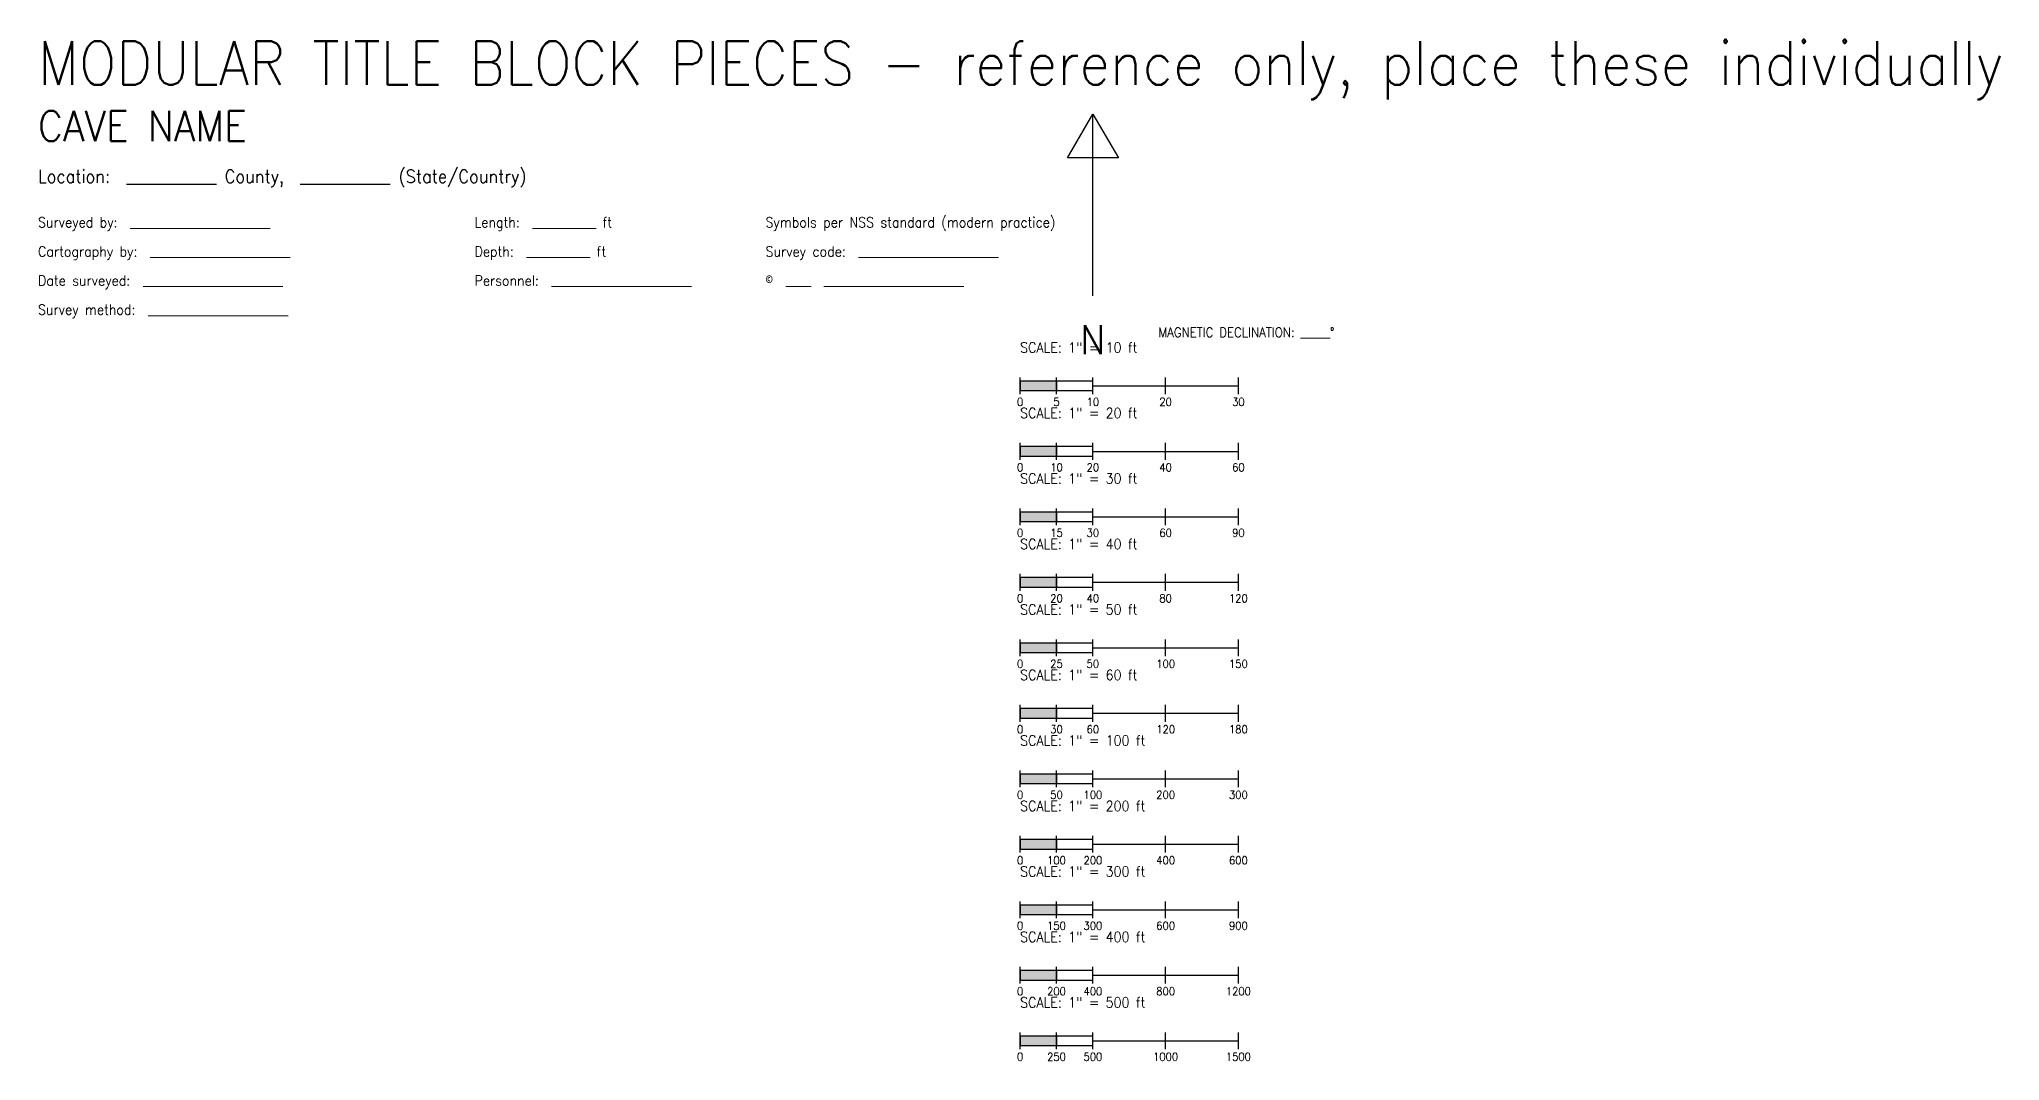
# Model space of a CAD drawing. Header units: feet. Extents: x -0.8 to 58.8, y -82.5 to 2.6.
# Drawn here: x 0.02 to 26.97, y -82.51 to -68.47 of the extents above; entities that cross this region are included whole.
import ezdxf
from ezdxf.enums import TextEntityAlignment as Align

# ---------------------------------------------------------------- set-up
doc = ezdxf.new("R2010")
doc.units = ezdxf.units.FT
for name, color, linetype, lineweight, true_color in [('LEGEND', 7, 'Continuous', 18, 0xffffff), ('NORTH-ARROW', 7, 'Continuous', 25, 0xffffff), ('SCALE-BAR', 7, 'Continuous', 25, 0xffffff), ('TITLE-BLOCK', 7, 'Continuous', 25, 0xffffff)]:
    doc.layers.add(name, color=color, linetype=linetype, lineweight=lineweight, true_color=true_color)
doc.styles.add('textstyle0', font='')
doc.styles.add('textstyle1', font='')
doc.styles.add('textstyle10', font='')
doc.styles.add('textstyle100', font='')
doc.styles.add('textstyle101', font='')
doc.styles.add('textstyle102', font='')
doc.styles.add('textstyle103', font='')
doc.styles.add('textstyle104', font='')
doc.styles.add('textstyle105', font='')
doc.styles.add('textstyle106', font='')
doc.styles.add('textstyle107', font='')
doc.styles.add('textstyle108', font='')
doc.styles.add('textstyle109', font='')
doc.styles.add('textstyle11', font='')
doc.styles.add('textstyle110', font='')
doc.styles.add('textstyle111', font='')
doc.styles.add('textstyle112', font='')
doc.styles.add('textstyle113', font='')
doc.styles.add('textstyle114', font='')
doc.styles.add('textstyle115', font='')
doc.styles.add('textstyle12', font='')
doc.styles.add('textstyle13', font='')
doc.styles.add('textstyle14', font='')
doc.styles.add('textstyle15', font='')
doc.styles.add('textstyle16', font='')
doc.styles.add('textstyle17', font='')
doc.styles.add('textstyle18', font='')
doc.styles.add('textstyle19', font='')
doc.styles.add('textstyle2', font='')
doc.styles.add('textstyle20', font='')
doc.styles.add('textstyle21', font='')
doc.styles.add('textstyle22', font='')
doc.styles.add('textstyle23', font='')
doc.styles.add('textstyle24', font='')
doc.styles.add('textstyle25', font='')
doc.styles.add('textstyle26', font='')
doc.styles.add('textstyle27', font='')
doc.styles.add('textstyle28', font='')
doc.styles.add('textstyle29', font='')
doc.styles.add('textstyle3', font='')
doc.styles.add('textstyle30', font='')
doc.styles.add('textstyle31', font='')
doc.styles.add('textstyle32', font='')
doc.styles.add('textstyle33', font='')
doc.styles.add('textstyle34', font='')
doc.styles.add('textstyle35', font='')
doc.styles.add('textstyle36', font='')
doc.styles.add('textstyle37', font='')
doc.styles.add('textstyle38', font='')
doc.styles.add('textstyle39', font='')
doc.styles.add('textstyle4', font='')
doc.styles.add('textstyle40', font='')
doc.styles.add('textstyle41', font='')
doc.styles.add('textstyle42', font='')
doc.styles.add('textstyle43', font='')
doc.styles.add('textstyle44', font='')
doc.styles.add('textstyle45', font='')
doc.styles.add('textstyle46', font='')
doc.styles.add('textstyle47', font='')
doc.styles.add('textstyle48', font='')
doc.styles.add('textstyle5', font='')
doc.styles.add('textstyle6', font='')
doc.styles.add('textstyle7', font='')
doc.styles.add('textstyle8', font='')
doc.styles.add('textstyle84', font='')
doc.styles.add('textstyle85', font='')
doc.styles.add('textstyle86', font='')
doc.styles.add('textstyle87', font='')
doc.styles.add('textstyle88', font='')
doc.styles.add('textstyle89', font='')
doc.styles.add('textstyle9', font='')
doc.styles.add('textstyle90', font='')
doc.styles.add('textstyle91', font='')
doc.styles.add('textstyle92', font='')
doc.styles.add('textstyle93', font='')
doc.styles.add('textstyle94', font='')
doc.styles.add('textstyle95', font='')
doc.styles.add('textstyle96', font='')
doc.styles.add('textstyle97', font='')
doc.styles.add('textstyle98', font='')
doc.styles.add('textstyle99', font='')
doc.styles.get('textstyle0').set_extended_font_data('Standard')
doc.styles.get('textstyle1').set_extended_font_data('Standard')
doc.styles.get('textstyle10').set_extended_font_data('Standard')
doc.styles.get('textstyle100').set_extended_font_data('Standard')
doc.styles.get('textstyle101').set_extended_font_data('Standard')
doc.styles.get('textstyle102').set_extended_font_data('Standard')
doc.styles.get('textstyle103').set_extended_font_data('Standard')
doc.styles.get('textstyle104').set_extended_font_data('Standard')
doc.styles.get('textstyle105').set_extended_font_data('Standard')
doc.styles.get('textstyle106').set_extended_font_data('Standard')
doc.styles.get('textstyle107').set_extended_font_data('Standard')
doc.styles.get('textstyle108').set_extended_font_data('Standard')
doc.styles.get('textstyle109').set_extended_font_data('Standard')
doc.styles.get('textstyle11').set_extended_font_data('Standard')
doc.styles.get('textstyle110').set_extended_font_data('Standard')
doc.styles.get('textstyle111').set_extended_font_data('Standard')
doc.styles.get('textstyle112').set_extended_font_data('Standard')
doc.styles.get('textstyle113').set_extended_font_data('Standard')
doc.styles.get('textstyle114').set_extended_font_data('Standard')
doc.styles.get('textstyle115').set_extended_font_data('Standard')
doc.styles.get('textstyle12').set_extended_font_data('Standard')
doc.styles.get('textstyle13').set_extended_font_data('Standard')
doc.styles.get('textstyle14').set_extended_font_data('Standard')
doc.styles.get('textstyle15').set_extended_font_data('Standard')
doc.styles.get('textstyle16').set_extended_font_data('Standard')
doc.styles.get('textstyle17').set_extended_font_data('Standard')
doc.styles.get('textstyle18').set_extended_font_data('Standard')
doc.styles.get('textstyle19').set_extended_font_data('Standard')
doc.styles.get('textstyle2').set_extended_font_data('Standard')
doc.styles.get('textstyle20').set_extended_font_data('Standard')
doc.styles.get('textstyle21').set_extended_font_data('Standard')
doc.styles.get('textstyle22').set_extended_font_data('Standard')
doc.styles.get('textstyle23').set_extended_font_data('Standard')
doc.styles.get('textstyle24').set_extended_font_data('Standard')
doc.styles.get('textstyle25').set_extended_font_data('Standard')
doc.styles.get('textstyle26').set_extended_font_data('Standard')
doc.styles.get('textstyle27').set_extended_font_data('Standard')
doc.styles.get('textstyle28').set_extended_font_data('Standard')
doc.styles.get('textstyle29').set_extended_font_data('Standard')
doc.styles.get('textstyle3').set_extended_font_data('Standard')
doc.styles.get('textstyle30').set_extended_font_data('Standard')
doc.styles.get('textstyle31').set_extended_font_data('Standard')
doc.styles.get('textstyle32').set_extended_font_data('Standard')
doc.styles.get('textstyle33').set_extended_font_data('Standard')
doc.styles.get('textstyle34').set_extended_font_data('Standard')
doc.styles.get('textstyle35').set_extended_font_data('Standard')
doc.styles.get('textstyle36').set_extended_font_data('Standard')
doc.styles.get('textstyle37').set_extended_font_data('Standard')
doc.styles.get('textstyle38').set_extended_font_data('Standard')
doc.styles.get('textstyle39').set_extended_font_data('Standard')
doc.styles.get('textstyle4').set_extended_font_data('Standard')
doc.styles.get('textstyle40').set_extended_font_data('Standard')
doc.styles.get('textstyle41').set_extended_font_data('Standard')
doc.styles.get('textstyle42').set_extended_font_data('Standard')
doc.styles.get('textstyle43').set_extended_font_data('Standard')
doc.styles.get('textstyle44').set_extended_font_data('Standard')
doc.styles.get('textstyle45').set_extended_font_data('Standard')
doc.styles.get('textstyle46').set_extended_font_data('Standard')
doc.styles.get('textstyle47').set_extended_font_data('Standard')
doc.styles.get('textstyle48').set_extended_font_data('Standard')
doc.styles.get('textstyle5').set_extended_font_data('Standard')
doc.styles.get('textstyle6').set_extended_font_data('Standard')
doc.styles.get('textstyle7').set_extended_font_data('Standard')
doc.styles.get('textstyle8').set_extended_font_data('Standard')
doc.styles.get('textstyle84').set_extended_font_data('Standard')
doc.styles.get('textstyle85').set_extended_font_data('Standard')
doc.styles.get('textstyle86').set_extended_font_data('Standard')
doc.styles.get('textstyle87').set_extended_font_data('Standard')
doc.styles.get('textstyle88').set_extended_font_data('Standard')
doc.styles.get('textstyle89').set_extended_font_data('Standard')
doc.styles.get('textstyle9').set_extended_font_data('Standard')
doc.styles.get('textstyle90').set_extended_font_data('Standard')
doc.styles.get('textstyle91').set_extended_font_data('Standard')
doc.styles.get('textstyle92').set_extended_font_data('Standard')
doc.styles.get('textstyle93').set_extended_font_data('Standard')
doc.styles.get('textstyle94').set_extended_font_data('Standard')
doc.styles.get('textstyle95').set_extended_font_data('Standard')
doc.styles.get('textstyle96').set_extended_font_data('Standard')
doc.styles.get('textstyle97').set_extended_font_data('Standard')
doc.styles.get('textstyle98').set_extended_font_data('Standard')
doc.styles.get('textstyle99').set_extended_font_data('Standard')

# ---------------------------------------------------------------- blocks, each defined once
blk = doc.blocks.new('TB_CAVE_NAME')
at = {"layer": 'TITLE-BLOCK', "style": 'textstyle3'}
blk.add_text('CAVE NAME', height=0.42, dxfattribs=at).set_placement((0, 0), align=Align.BOTTOM_LEFT)
blk = doc.blocks.new('TB_LOCATION')
at = {"layer": 'TITLE-BLOCK', "style": 'textstyle4'}
blk.add_text('Location:  ___________ County,  ___________ (State/Country)', height=0.18, dxfattribs=at).set_placement((0, 0), align=Align.BOTTOM_LEFT)
blk = doc.blocks.new('TB_SURVEYED_BY')
at = {"layer": 'TITLE-BLOCK', "style": 'textstyle33'}
blk.add_text('Surveyed by:  ______________________', height=0.14, dxfattribs=at).set_placement((0, 0), align=Align.BOTTOM_LEFT)
blk = doc.blocks.new('TB_CARTOGRAPHY_BY')
at = {"layer": 'TITLE-BLOCK', "style": 'textstyle13'}
blk.add_text('Cartography by:  ______________________', height=0.14, dxfattribs=at).set_placement((0, 0), align=Align.BOTTOM_LEFT)
blk = doc.blocks.new('TB_DATE')
at = {"layer": 'TITLE-BLOCK', "style": 'textstyle31'}
blk.add_text('Date surveyed:  ______________________', height=0.14, dxfattribs=at).set_placement((0, 0), align=Align.BOTTOM_LEFT)
blk = doc.blocks.new('TB_SURVEY_METHOD')
at = {"layer": 'TITLE-BLOCK', "style": 'textstyle20'}
blk.add_text('Survey method:  ______________________', height=0.14, dxfattribs=at).set_placement((0, 0), align=Align.BOTTOM_LEFT)
blk = doc.blocks.new('TB_LENGTH')
at = {"layer": 'TITLE-BLOCK', "style": 'textstyle32'}
blk.add_text('Length:  __________ ft', height=0.14, dxfattribs=at).set_placement((0, 0), align=Align.BOTTOM_LEFT)
blk = doc.blocks.new('TB_DEPTH')
at = {"layer": 'TITLE-BLOCK', "style": 'textstyle21'}
blk.add_text('Depth:  __________ ft', height=0.14, dxfattribs=at).set_placement((0, 0), align=Align.BOTTOM_LEFT)
blk = doc.blocks.new('TB_PERSONNEL')
at = {"layer": 'TITLE-BLOCK', "style": 'textstyle26'}
blk.add_text('Personnel:  ______________________', height=0.14, dxfattribs=at).set_placement((0, 0), align=Align.BOTTOM_LEFT)
blk = doc.blocks.new('TB_LEGEND_NOTE')
at = {"layer": 'TITLE-BLOCK', "style": 'textstyle0'}
blk.add_text('Symbols per NSS standard (modern practice)', height=0.14, dxfattribs=at).set_placement((0, 0), align=Align.BOTTOM_LEFT)
blk = doc.blocks.new('TB_SURVEY_CODE')
at = {"layer": 'TITLE-BLOCK', "style": 'textstyle96'}
blk.add_text('Survey code:  ______________________', height=0.14, dxfattribs=at).set_placement((0, 0), align=Align.BOTTOM_LEFT)
blk = doc.blocks.new('TB_COPYRIGHT')
at = {"layer": 'TITLE-BLOCK', "style": 'textstyle2'}
blk.add_text('©  ____  ______________________', height=0.14, dxfattribs=at).set_placement((0, 0), align=Align.BOTTOM_LEFT)
blk = doc.blocks.new('SYM_NORTH_ARROW')
at = {"layer": 'NORTH-ARROW'}
blk.add_lwpolyline([(-0.35, 0.9), (0, 1.5), (0.35, 0.9)], close=True, dxfattribs=at)
blk.add_lwpolyline([(0, -1), (0, 1.5)], dxfattribs=at)
at = {"layer": 'NORTH-ARROW', "style": 'textstyle115'}
blk.add_text('N', height=0.4, dxfattribs=at).set_placement((0, -1.6), align=Align.MIDDLE_CENTER)
blk = doc.blocks.new('TB_NORTH_ARROW_DECL')
at = {"layer": 'NORTH-ARROW'}
blk.add_blockref('SYM_NORTH_ARROW', (0, 0), dxfattribs=at)
at = {"layer": 'NORTH-ARROW', "style": 'textstyle1'}
blk.add_text('MAGNETIC DECLINATION: _____°', height=0.13, dxfattribs=at).set_placement((0.9, -1.5), align=Align.MIDDLE_LEFT)
blk = doc.blocks.new('TB_BAR_SCALE_1IN10FT')
at = {"layer": 'SCALE-BAR', "true_color": 0xffffff}
h = blk.add_hatch(color=7, dxfattribs=at)
edge = h.paths.add_edge_path()
h.paths.add_polyline_path([(0, 0), (0.5, 0), (0.5, 0.13), (0, 0.13)])
at = {"layer": 'SCALE-BAR'}
for p, q in [((0, -0.05), (0, 0.18)), ((0.5, -0.05), (0.5, 0.18)), ((1, -0.05), (1, 0.18)), ((1, 0.065), (3, 0.065)), ((2, -0.05), (2, 0.18)), ((3, -0.05), (3, 0.18))]:
    blk.add_line(p, q, dxfattribs=at)
for points in [[(0, 0), (0.5, 0), (0.5, 0.13), (0, 0.13)], [(0.5, 0), (1, 0), (1, 0.13), (0.5, 0.13)]]:
    blk.add_lwpolyline(points, close=True, dxfattribs=at)
at = {"layer": 'SCALE-BAR', "style": 'textstyle92'}
blk.add_text('SCALE: 1" = 10 ft', height=0.14, dxfattribs=at).set_placement((0, 0.48), align=Align.BOTTOM_LEFT)
at = {"layer": 'SCALE-BAR'}
for s, style, p in [('0', 'textstyle93', (0, -0.1)), ('5', 'textstyle94', (0.5, -0.1)), ('10', 'textstyle95', (1, -0.1)), ('20', 'textstyle90', (2, -0.1)), ('30', 'textstyle91', (3, -0.1))]:
    blk.add_text(s, height=0.11, dxfattribs=dict(at, style=style)).set_placement(p, align=Align.TOP_CENTER)
blk = doc.blocks.new('TB_BAR_SCALE_1IN20FT')
at = {"layer": 'SCALE-BAR', "true_color": 0xffffff}
h = blk.add_hatch(color=7, dxfattribs=at)
edge = h.paths.add_edge_path()
h.paths.add_polyline_path([(0, 0), (0.5, 0), (0.5, 0.13), (0, 0.13)])
at = {"layer": 'SCALE-BAR'}
for p, q in [((0, -0.05), (0, 0.18)), ((0.5, -0.05), (0.5, 0.18)), ((1, -0.05), (1, 0.18)), ((1, 0.065), (3, 0.065)), ((2, -0.05), (2, 0.18)), ((3, -0.05), (3, 0.18))]:
    blk.add_line(p, q, dxfattribs=at)
for points in [[(0, 0), (0.5, 0), (0.5, 0.13), (0, 0.13)], [(0.5, 0), (1, 0), (1, 0.13), (0.5, 0.13)]]:
    blk.add_lwpolyline(points, close=True, dxfattribs=at)
at = {"layer": 'SCALE-BAR', "style": 'textstyle35'}
blk.add_text('SCALE: 1" = 20 ft', height=0.14, dxfattribs=at).set_placement((0, 0.48), align=Align.BOTTOM_LEFT)
at = {"layer": 'SCALE-BAR'}
for s, style, p in [('0', 'textstyle27', (0, -0.1)), ('10', 'textstyle28', (0.5, -0.1)), ('20', 'textstyle29', (1, -0.1)), ('40', 'textstyle30', (2, -0.1)), ('60', 'textstyle34', (3, -0.1))]:
    blk.add_text(s, height=0.11, dxfattribs=dict(at, style=style)).set_placement(p, align=Align.TOP_CENTER)
blk = doc.blocks.new('TB_BAR_SCALE_1IN30FT')
at = {"layer": 'SCALE-BAR', "true_color": 0xffffff}
h = blk.add_hatch(color=7, dxfattribs=at)
edge = h.paths.add_edge_path()
h.paths.add_polyline_path([(0, 0), (0.5, 0), (0.5, 0.13), (0, 0.13)])
at = {"layer": 'SCALE-BAR'}
for p, q in [((0, -0.05), (0, 0.18)), ((0.5, -0.05), (0.5, 0.18)), ((1, -0.05), (1, 0.18)), ((1, 0.065), (3, 0.065)), ((2, -0.05), (2, 0.18)), ((3, -0.05), (3, 0.18))]:
    blk.add_line(p, q, dxfattribs=at)
for points in [[(0, 0), (0.5, 0), (0.5, 0.13), (0, 0.13)], [(0.5, 0), (1, 0), (1, 0.13), (0.5, 0.13)]]:
    blk.add_lwpolyline(points, close=True, dxfattribs=at)
at = {"layer": 'SCALE-BAR', "style": 'textstyle38'}
blk.add_text('SCALE: 1" = 30 ft', height=0.14, dxfattribs=at).set_placement((0, 0.48), align=Align.BOTTOM_LEFT)
at = {"layer": 'SCALE-BAR'}
for s, style, p in [('0', 'textstyle37', (0, -0.1)), ('15', 'textstyle39', (0.5, -0.1)), ('30', 'textstyle40', (1, -0.1)), ('60', 'textstyle41', (2, -0.1)), ('90', 'textstyle42', (3, -0.1))]:
    blk.add_text(s, height=0.11, dxfattribs=dict(at, style=style)).set_placement(p, align=Align.TOP_CENTER)
blk = doc.blocks.new('TB_BAR_SCALE_1IN40FT')
at = {"layer": 'SCALE-BAR', "true_color": 0xffffff}
h = blk.add_hatch(color=7, dxfattribs=at)
edge = h.paths.add_edge_path()
h.paths.add_polyline_path([(0, 0), (0.5, 0), (0.5, 0.13), (0, 0.13)])
at = {"layer": 'SCALE-BAR'}
for p, q in [((0, -0.05), (0, 0.18)), ((0.5, -0.05), (0.5, 0.18)), ((1, -0.05), (1, 0.18)), ((1, 0.065), (3, 0.065)), ((2, -0.05), (2, 0.18)), ((3, -0.05), (3, 0.18))]:
    blk.add_line(p, q, dxfattribs=at)
for points in [[(0, 0), (0.5, 0), (0.5, 0.13), (0, 0.13)], [(0.5, 0), (1, 0), (1, 0.13), (0.5, 0.13)]]:
    blk.add_lwpolyline(points, close=True, dxfattribs=at)
at = {"layer": 'SCALE-BAR', "style": 'textstyle48'}
blk.add_text('SCALE: 1" = 40 ft', height=0.14, dxfattribs=at).set_placement((0, 0.48), align=Align.BOTTOM_LEFT)
at = {"layer": 'SCALE-BAR'}
for s, style, p in [('0', 'textstyle47', (0, -0.1)), ('20', 'textstyle43', (0.5, -0.1)), ('40', 'textstyle44', (1, -0.1)), ('80', 'textstyle45', (2, -0.1)), ('120', 'textstyle46', (3, -0.1))]:
    blk.add_text(s, height=0.11, dxfattribs=dict(at, style=style)).set_placement(p, align=Align.TOP_CENTER)
blk = doc.blocks.new('TB_BAR_SCALE_1IN50FT')
at = {"layer": 'SCALE-BAR', "true_color": 0xffffff}
h = blk.add_hatch(color=7, dxfattribs=at)
edge = h.paths.add_edge_path()
h.paths.add_polyline_path([(0, 0), (0.5, 0), (0.5, 0.13), (0, 0.13)])
at = {"layer": 'SCALE-BAR'}
for p, q in [((0, -0.05), (0, 0.18)), ((0.5, -0.05), (0.5, 0.18)), ((1, -0.05), (1, 0.18)), ((1, 0.065), (3, 0.065)), ((2, -0.05), (2, 0.18)), ((3, -0.05), (3, 0.18))]:
    blk.add_line(p, q, dxfattribs=at)
for points in [[(0, 0), (0.5, 0), (0.5, 0.13), (0, 0.13)], [(0.5, 0), (1, 0), (1, 0.13), (0.5, 0.13)]]:
    blk.add_lwpolyline(points, close=True, dxfattribs=at)
at = {"layer": 'SCALE-BAR', "style": 'textstyle100'}
blk.add_text('SCALE: 1" = 50 ft', height=0.14, dxfattribs=at).set_placement((0, 0.48), align=Align.BOTTOM_LEFT)
at = {"layer": 'SCALE-BAR'}
for s, style, p in [('0', 'textstyle101', (0, -0.1)), ('25', 'textstyle102', (0.5, -0.1)), ('50', 'textstyle97', (1, -0.1)), ('100', 'textstyle98', (2, -0.1)), ('150', 'textstyle99', (3, -0.1))]:
    blk.add_text(s, height=0.11, dxfattribs=dict(at, style=style)).set_placement(p, align=Align.TOP_CENTER)
blk = doc.blocks.new('TB_BAR_SCALE_1IN60FT')
at = {"layer": 'SCALE-BAR', "true_color": 0xffffff}
h = blk.add_hatch(color=7, dxfattribs=at)
edge = h.paths.add_edge_path()
h.paths.add_polyline_path([(0, 0), (0.5, 0), (0.5, 0.13), (0, 0.13)])
at = {"layer": 'SCALE-BAR'}
for p, q in [((0, -0.05), (0, 0.18)), ((0.5, -0.05), (0.5, 0.18)), ((1, -0.05), (1, 0.18)), ((1, 0.065), (3, 0.065)), ((2, -0.05), (2, 0.18)), ((3, -0.05), (3, 0.18))]:
    blk.add_line(p, q, dxfattribs=at)
for points in [[(0, 0), (0.5, 0), (0.5, 0.13), (0, 0.13)], [(0.5, 0), (1, 0), (1, 0.13), (0.5, 0.13)]]:
    blk.add_lwpolyline(points, close=True, dxfattribs=at)
at = {"layer": 'SCALE-BAR', "style": 'textstyle106'}
blk.add_text('SCALE: 1" = 60 ft', height=0.14, dxfattribs=at).set_placement((0, 0.48), align=Align.BOTTOM_LEFT)
at = {"layer": 'SCALE-BAR'}
for s, style, p in [('0', 'textstyle107', (0, -0.1)), ('30', 'textstyle108', (0.5, -0.1)), ('60', 'textstyle103', (1, -0.1)), ('120', 'textstyle104', (2, -0.1)), ('180', 'textstyle105', (3, -0.1))]:
    blk.add_text(s, height=0.11, dxfattribs=dict(at, style=style)).set_placement(p, align=Align.TOP_CENTER)
blk = doc.blocks.new('TB_BAR_SCALE_1IN100FT')
at = {"layer": 'SCALE-BAR', "true_color": 0xffffff}
h = blk.add_hatch(color=7, dxfattribs=at)
edge = h.paths.add_edge_path()
h.paths.add_polyline_path([(0, 0), (0.5, 0), (0.5, 0.13), (0, 0.13)])
at = {"layer": 'SCALE-BAR'}
for p, q in [((0, -0.05), (0, 0.18)), ((0.5, -0.05), (0.5, 0.18)), ((1, -0.05), (1, 0.18)), ((1, 0.065), (3, 0.065)), ((2, -0.05), (2, 0.18)), ((3, -0.05), (3, 0.18))]:
    blk.add_line(p, q, dxfattribs=at)
for points in [[(0, 0), (0.5, 0), (0.5, 0.13), (0, 0.13)], [(0.5, 0), (1, 0), (1, 0.13), (0.5, 0.13)]]:
    blk.add_lwpolyline(points, close=True, dxfattribs=at)
at = {"layer": 'SCALE-BAR', "style": 'textstyle9'}
blk.add_text('SCALE: 1" = 100 ft', height=0.14, dxfattribs=at).set_placement((0, 0.48), align=Align.BOTTOM_LEFT)
at = {"layer": 'SCALE-BAR'}
for s, style, p in [('0', 'textstyle10', (0, -0.1)), ('50', 'textstyle5', (0.5, -0.1)), ('100', 'textstyle6', (1, -0.1)), ('200', 'textstyle7', (2, -0.1)), ('300', 'textstyle8', (3, -0.1))]:
    blk.add_text(s, height=0.11, dxfattribs=dict(at, style=style)).set_placement(p, align=Align.TOP_CENTER)
blk = doc.blocks.new('TB_BAR_SCALE_1IN200FT')
at = {"layer": 'SCALE-BAR', "true_color": 0xffffff}
h = blk.add_hatch(color=7, dxfattribs=at)
edge = h.paths.add_edge_path()
h.paths.add_polyline_path([(0, 0), (0.5, 0), (0.5, 0.13), (0, 0.13)])
at = {"layer": 'SCALE-BAR'}
for p, q in [((0, -0.05), (0, 0.18)), ((0.5, -0.05), (0.5, 0.18)), ((1, -0.05), (1, 0.18)), ((1, 0.065), (3, 0.065)), ((2, -0.05), (2, 0.18)), ((3, -0.05), (3, 0.18))]:
    blk.add_line(p, q, dxfattribs=at)
for points in [[(0, 0), (0.5, 0), (0.5, 0.13), (0, 0.13)], [(0.5, 0), (1, 0), (1, 0.13), (0.5, 0.13)]]:
    blk.add_lwpolyline(points, close=True, dxfattribs=at)
at = {"layer": 'SCALE-BAR', "style": 'textstyle19'}
blk.add_text('SCALE: 1" = 200 ft', height=0.14, dxfattribs=at).set_placement((0, 0.48), align=Align.BOTTOM_LEFT)
at = {"layer": 'SCALE-BAR'}
for s, style, p in [('0', 'textstyle11', (0, -0.1)), ('100', 'textstyle12', (0.5, -0.1)), ('200', 'textstyle16', (1, -0.1)), ('400', 'textstyle17', (2, -0.1)), ('600', 'textstyle18', (3, -0.1))]:
    blk.add_text(s, height=0.11, dxfattribs=dict(at, style=style)).set_placement(p, align=Align.TOP_CENTER)
blk = doc.blocks.new('TB_BAR_SCALE_1IN300FT')
at = {"layer": 'SCALE-BAR', "true_color": 0xffffff}
h = blk.add_hatch(color=7, dxfattribs=at)
edge = h.paths.add_edge_path()
h.paths.add_polyline_path([(0, 0), (0.5, 0), (0.5, 0.13), (0, 0.13)])
at = {"layer": 'SCALE-BAR'}
for p, q in [((0, -0.05), (0, 0.18)), ((0.5, -0.05), (0.5, 0.18)), ((1, -0.05), (1, 0.18)), ((1, 0.065), (3, 0.065)), ((2, -0.05), (2, 0.18)), ((3, -0.05), (3, 0.18))]:
    blk.add_line(p, q, dxfattribs=at)
for points in [[(0, 0), (0.5, 0), (0.5, 0.13), (0, 0.13)], [(0.5, 0), (1, 0), (1, 0.13), (0.5, 0.13)]]:
    blk.add_lwpolyline(points, close=True, dxfattribs=at)
at = {"layer": 'SCALE-BAR', "style": 'textstyle85'}
blk.add_text('SCALE: 1" = 300 ft', height=0.14, dxfattribs=at).set_placement((0, 0.48), align=Align.BOTTOM_LEFT)
at = {"layer": 'SCALE-BAR'}
for s, style, p in [('0', 'textstyle86', (0, -0.1)), ('150', 'textstyle87', (0.5, -0.1)), ('300', 'textstyle88', (1, -0.1)), ('600', 'textstyle89', (2, -0.1)), ('900', 'textstyle84', (3, -0.1))]:
    blk.add_text(s, height=0.11, dxfattribs=dict(at, style=style)).set_placement(p, align=Align.TOP_CENTER)
blk = doc.blocks.new('TB_BAR_SCALE_1IN400FT')
at = {"layer": 'SCALE-BAR', "true_color": 0xffffff}
h = blk.add_hatch(color=7, dxfattribs=at)
edge = h.paths.add_edge_path()
h.paths.add_polyline_path([(0, 0), (0.5, 0), (0.5, 0.13), (0, 0.13)])
at = {"layer": 'SCALE-BAR'}
for p, q in [((0, -0.05), (0, 0.18)), ((0.5, -0.05), (0.5, 0.18)), ((1, -0.05), (1, 0.18)), ((1, 0.065), (3, 0.065)), ((2, -0.05), (2, 0.18)), ((3, -0.05), (3, 0.18))]:
    blk.add_line(p, q, dxfattribs=at)
for points in [[(0, 0), (0.5, 0), (0.5, 0.13), (0, 0.13)], [(0.5, 0), (1, 0), (1, 0.13), (0.5, 0.13)]]:
    blk.add_lwpolyline(points, close=True, dxfattribs=at)
at = {"layer": 'SCALE-BAR', "style": 'textstyle25'}
blk.add_text('SCALE: 1" = 400 ft', height=0.14, dxfattribs=at).set_placement((0, 0.48), align=Align.BOTTOM_LEFT)
at = {"layer": 'SCALE-BAR'}
for s, style, p in [('0', 'textstyle14', (0, -0.1)), ('200', 'textstyle15', (0.5, -0.1)), ('400', 'textstyle22', (1, -0.1)), ('800', 'textstyle23', (2, -0.1)), ('1200', 'textstyle24', (3, -0.1))]:
    blk.add_text(s, height=0.11, dxfattribs=dict(at, style=style)).set_placement(p, align=Align.TOP_CENTER)
blk = doc.blocks.new('TB_BAR_SCALE_1IN500FT')
at = {"layer": 'SCALE-BAR', "true_color": 0xffffff}
h = blk.add_hatch(color=7, dxfattribs=at)
edge = h.paths.add_edge_path()
h.paths.add_polyline_path([(0, 0), (0.5, 0), (0.5, 0.13), (0, 0.13)])
at = {"layer": 'SCALE-BAR'}
for p, q in [((0, -0.05), (0, 0.18)), ((0.5, -0.05), (0.5, 0.18)), ((1, -0.05), (1, 0.18)), ((1, 0.065), (3, 0.065)), ((2, -0.05), (2, 0.18)), ((3, -0.05), (3, 0.18))]:
    blk.add_line(p, q, dxfattribs=at)
for points in [[(0, 0), (0.5, 0), (0.5, 0.13), (0, 0.13)], [(0.5, 0), (1, 0), (1, 0.13), (0.5, 0.13)]]:
    blk.add_lwpolyline(points, close=True, dxfattribs=at)
at = {"layer": 'SCALE-BAR', "style": 'textstyle112'}
blk.add_text('SCALE: 1" = 500 ft', height=0.14, dxfattribs=at).set_placement((0, 0.48), align=Align.BOTTOM_LEFT)
at = {"layer": 'SCALE-BAR'}
for s, style, p in [('0', 'textstyle113', (0, -0.1)), ('250', 'textstyle114', (0.5, -0.1)), ('500', 'textstyle109', (1, -0.1)), ('1000', 'textstyle110', (2, -0.1)), ('1500', 'textstyle111', (3, -0.1))]:
    blk.add_text(s, height=0.11, dxfattribs=dict(at, style=style)).set_placement(p, align=Align.TOP_CENTER)

msp = doc.modelspace()

# ---------------------------------------------------------------- block references
at = {"layer": 'TITLE-BLOCK'}
for name, p in [('TB_CAVE_NAME', (0, -70)), ('TB_NORTH_ARROW_DECL', (14.5, -71)), ('TB_LOCATION', (0, -70.5)), ('TB_SURVEYED_BY', (0, -71.1)), ('TB_LENGTH', (6, -71.1)), ('TB_LEGEND_NOTE', (10, -71.1)), ('TB_CARTOGRAPHY_BY', (0, -71.5)), ('TB_DEPTH', (6, -71.5)), ('TB_SURVEY_CODE', (10, -71.5)), ('TB_DATE', (0, -71.9)), ('TB_PERSONNEL', (6, -71.9)), ('TB_COPYRIGHT', (10, -71.9)), ('TB_SURVEY_METHOD', (0, -72.3)), ('TB_BAR_SCALE_1IN10FT', (13.5, -73.3)), ('TB_BAR_SCALE_1IN20FT', (13.5, -74.2)), ('TB_BAR_SCALE_1IN30FT', (13.5, -75.1)), ('TB_BAR_SCALE_1IN40FT', (13.5, -76)), ('TB_BAR_SCALE_1IN50FT', (13.5, -76.9)), ('TB_BAR_SCALE_1IN60FT', (13.5, -77.8)), ('TB_BAR_SCALE_1IN100FT', (13.5, -78.7)), ('TB_BAR_SCALE_1IN200FT', (13.5, -79.6)), ('TB_BAR_SCALE_1IN300FT', (13.5, -80.5)), ('TB_BAR_SCALE_1IN400FT', (13.5, -81.4)), ('TB_BAR_SCALE_1IN500FT', (13.5, -82.3))]:
    msp.add_blockref(name, p, dxfattribs=at)

# ---------------------------------------------------------------- texts
at = {"layer": 'LEGEND', "style": 'textstyle36'}
msp.add_text('MODULAR TITLE BLOCK PIECES - reference only, place these individually', height=0.6, dxfattribs=at).set_placement((0, -68.8), align=Align.MIDDLE_LEFT)

doc.saveas('drawing.dxf')
